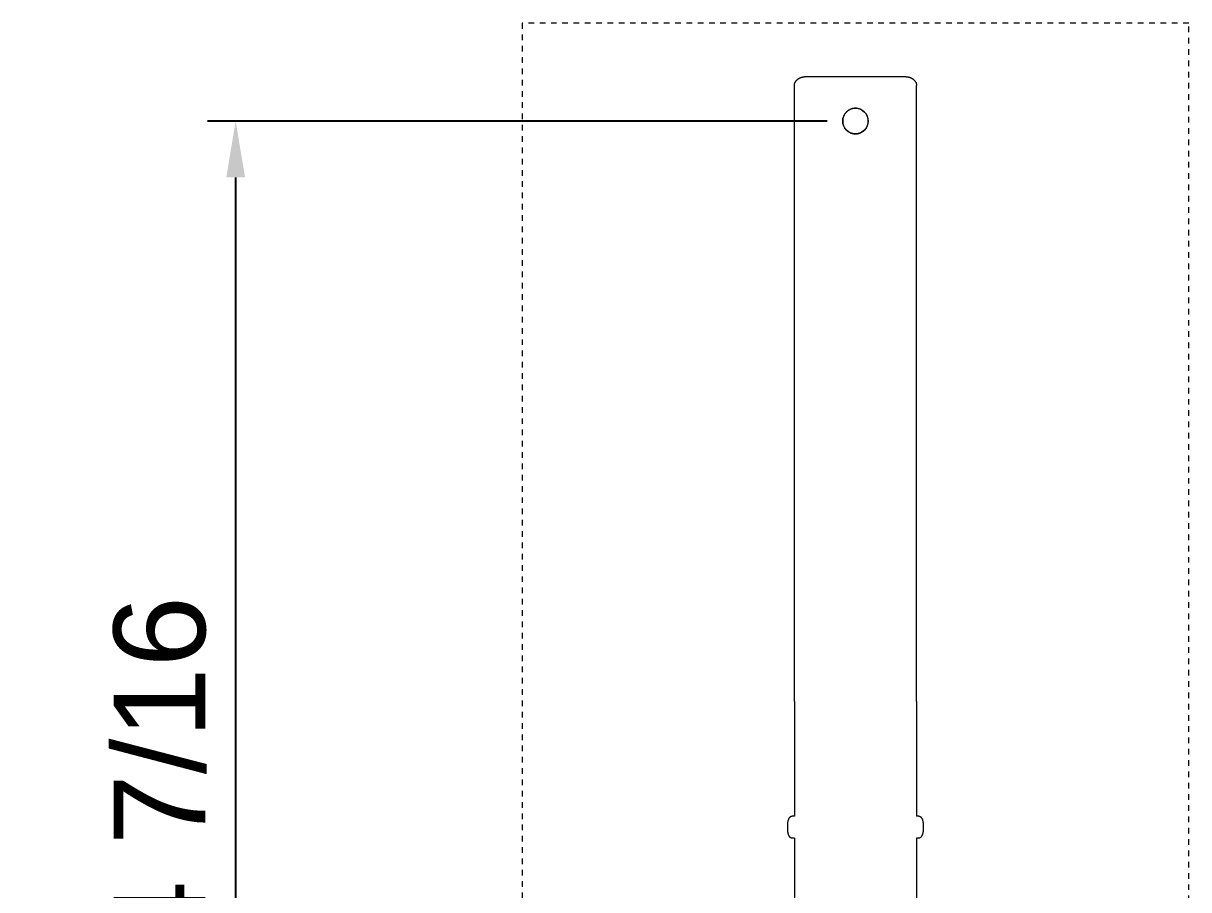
# Model space of a CAD drawing. Header units: inches. Extents: x -9 to 187, y -3 to 135.
# Drawn here: x -8.62 to 12.03, y 12.84 to 28.2 of the extents above; entities that cross this region are included whole.
import ezdxf

# ---------------------------------------------------------------- set-up
doc = ezdxf.new("R2010")
doc.units = ezdxf.units.IN
doc.linetypes.add('HIDDEN', pattern=[1.905, 1.27, -0.635])
for name, color, linetype, lineweight in [('ZANO_R', 7, 'Continuous', 0), ('ZANO_R_przerywana', 250, 'HIDDEN', 0), ('ZANO_W', 1, 'Continuous', 0)]:
    doc.layers.add(name, color=color, linetype=linetype, lineweight=lineweight)
doc.styles.get("Standard").update_dxf_attribs({"font": 'arial.ttf'})
doc.dimstyles.new('amerykanie', dxfattribs={"dimtxt": 50, "dimasz": 50, "dimexe": 0.5, "dimexo": 0.5, "dimgap": 1, "dimtad": 1, "dimdec": 0, "dimzin": 0, "dimlunit": 5, "dimtxsty": 'Standard', "dimcen": 0.09, "dimclrd": 1, "dimclre": 1, "dimclrt": 1, "dimazin": 0, "dimtfac": 1, "dimtdec": 0, "dimtmove": 0, "dimatfit": 3, "dimfxl": 1, "dimtzin": 0, "dimarcsym": 1})

# ---------------------------------------------------------------- blocks, each defined once
blk = doc.blocks.new('*D360')
at = {"layer": 'ZANO_W', "color": 1, "lineweight": -2}
for p, q in [((5.625, 26.464), (-5.358, 26.464)), ((-4.858, 25.464), (-4.858, 3.056)), ((5.625, 2.056), (-5.358, 2.056))]:
    blk.add_line(p, q, dxfattribs=at)
at = {"layer": 'ZANO_W', "color": 1}
for points in [[(-4.691, 25.464), (-5.024, 25.464), (-4.858, 26.464)], [(-5.024, 3.056), (-4.691, 3.056), (-4.858, 2.056)]]:
    blk.add_solid(points, dxfattribs=at)
at = {"layer": 'ZANO_W', "color": 1, "insert": (-6.198, 14.26), "char_height": 1.625, "attachment_point": 5, "rotation": 90}
blk.add_mtext('24 7/16', dxfattribs=at)

msp = doc.modelspace()

# ---------------------------------------------------------------- linework, layer by layer
at = {"layer": 'ZANO_R'}
for p, q in [((5.0425, 27.09374), (5.04256, 27.09764)), ((5.0425, 25.87334), (5.0425, 27.09374)), ((5.04256, 27.09764), (5.04275, 27.10153)), ((5.04275, 27.10153), (5.04306, 27.10541)), ((5.04306, 27.10541), (5.04349, 27.10928)), ((5.04349, 27.10928), (5.04404, 27.11314)), ((5.04404, 27.11314), (5.04471, 27.11697)), ((5.04471, 27.11697), (5.04549, 27.12079)), ((5.04549, 27.12079), (5.0464, 27.12457)), ((5.0464, 27.12457), (5.04746, 27.12848)), ((5.04746, 27.12848), (5.04865, 27.13235)), ((5.04865, 27.13235), (5.04996, 27.13617)), ((5.04996, 27.13617), (5.05138, 27.13996)), ((5.05138, 27.13996), (5.05292, 27.1437)), ((5.05292, 27.1437), (5.05457, 27.1474)), ((5.05457, 27.1474), (5.05633, 27.15105)), ((5.05633, 27.15105), (5.05819, 27.15464)), ((5.05819, 27.15464), (5.06022, 27.15829)), ((5.06022, 27.15829), (5.06235, 27.16187)), ((5.06235, 27.16187), (5.06458, 27.1654)), ((5.06458, 27.1654), (5.06692, 27.16886)), ((5.06692, 27.16886), (5.06935, 27.17225)), ((5.06935, 27.17225), (5.07187, 27.17558)), ((5.07187, 27.17558), (5.07447, 27.17884)), ((5.07447, 27.17884), (5.07717, 27.18203)), ((5.07717, 27.18203), (5.07999, 27.1852)), ((5.07999, 27.1852), (5.0829, 27.1883)), ((5.0829, 27.1883), (5.08588, 27.19132)), ((5.08588, 27.19132), (5.08894, 27.19427)), ((5.08894, 27.19427), (5.09207, 27.19714)), ((5.09207, 27.19714), (5.09527, 27.19994)), ((5.09527, 27.19994), (5.09853, 27.20266)), ((5.09853, 27.20266), (5.10185, 27.20531)), ((5.10185, 27.20531), (5.10551, 27.20808)), ((5.10551, 27.20808), (5.10923, 27.21077)), ((5.10923, 27.21077), (5.11302, 27.21336)), ((5.11302, 27.21336), (5.11686, 27.21587)), ((5.11686, 27.21587), (5.12076, 27.21829)), ((5.12076, 27.21829), (5.12472, 27.22062)), ((5.12472, 27.22062), (5.12873, 27.22286)), ((5.12873, 27.22286), (5.13278, 27.22502)), ((5.13278, 27.22502), (5.13689, 27.22709)), ((5.13689, 27.22709), (5.14103, 27.22906)), ((5.14103, 27.22906), (5.14522, 27.23096)), ((5.14522, 27.23096), (5.14945, 27.23276)), ((5.14945, 27.23276), (5.15371, 27.23448)), ((5.15371, 27.23448), (5.15801, 27.23612)), ((5.15801, 27.23612), (5.16234, 27.23766)), ((5.16234, 27.23766), (5.16669, 27.23913)), ((5.16669, 27.23913), (5.17138, 27.2406)), ((5.17138, 27.2406), (5.1761, 27.24197)), ((5.1761, 27.24197), (5.18085, 27.24325)), ((5.18085, 27.24325), (5.18562, 27.24443)), ((5.18562, 27.24443), (5.19041, 27.24551)), ((5.19041, 27.24551), (5.19523, 27.2465)), ((5.19523, 27.2465), (5.20006, 27.2474)), ((5.20006, 27.2474), (5.20491, 27.2482)), ((5.20491, 27.2482), (5.20979, 27.24891)), ((5.20979, 27.24891), (5.21468, 27.24952)), ((5.21468, 27.24952), (5.21958, 27.25004)), ((5.21958, 27.25004), (5.22449, 27.25047)), ((5.22449, 27.25047), (5.22941, 27.2508)), ((5.22941, 27.2508), (5.23433, 27.25103)), ((5.23433, 27.25103), (5.23926, 27.25117)), ((5.23926, 27.25117), (5.24418, 27.25121)), ((5.24418, 27.25121), (5.45325, 27.25121)), ((5.45325, 27.25121), (5.49144, 27.25121)), ((5.49144, 27.25121), (6.75878, 27.25121)), ((6.75878, 27.25121), (6.79697, 27.25121)), ((6.79697, 27.25121), (7.00604, 27.25121)), ((7.00604, 27.25121), (7.01096, 27.25117)), ((7.01096, 27.25117), (7.01589, 27.25103)), ((7.01589, 27.25103), (7.02081, 27.2508)), ((7.02081, 27.2508), (7.02573, 27.25047)), ((7.02573, 27.25047), (7.03064, 27.25004)), ((7.03064, 27.25004), (7.03554, 27.24952)), ((7.03554, 27.24952), (7.04043, 27.24891)), ((7.04043, 27.24891), (7.04531, 27.2482)), ((7.04531, 27.2482), (7.05016, 27.2474)), ((7.05016, 27.2474), (7.05499, 27.2465)), ((7.05499, 27.2465), (7.05981, 27.24551)), ((7.05981, 27.24551), (7.0646, 27.24443)), ((7.0646, 27.24443), (7.06937, 27.24325)), ((7.06937, 27.24325), (7.07412, 27.24197)), ((7.07412, 27.24197), (7.07884, 27.2406)), ((7.07884, 27.2406), (7.08353, 27.23913)), ((7.08353, 27.23913), (7.08788, 27.23766)), ((7.08788, 27.23766), (7.09221, 27.23612)), ((7.09221, 27.23612), (7.09651, 27.23448)), ((7.09651, 27.23448), (7.10077, 27.23276)), ((7.10077, 27.23276), (7.105, 27.23096)), ((7.105, 27.23096), (7.10919, 27.22906)), ((7.10919, 27.22906), (7.11333, 27.22709)), ((7.11333, 27.22709), (7.11744, 27.22502)), ((7.11744, 27.22502), (7.12149, 27.22286)), ((7.12149, 27.22286), (7.1255, 27.22062)), ((7.1255, 27.22062), (7.12946, 27.21829)), ((7.12946, 27.21829), (7.13336, 27.21587)), ((7.13336, 27.21587), (7.1372, 27.21336)), ((7.1372, 27.21336), (7.14099, 27.21077)), ((7.14099, 27.21077), (7.14471, 27.20808)), ((7.14471, 27.20808), (7.14837, 27.20531)), ((7.14837, 27.20531), (7.15169, 27.20266)), ((7.15169, 27.20266), (7.15495, 27.19994)), ((7.15495, 27.19994), (7.15815, 27.19714)), ((7.15815, 27.19714), (7.16128, 27.19427)), ((7.16128, 27.19427), (7.16434, 27.19132)), ((7.16434, 27.19132), (7.16732, 27.1883)), ((7.16732, 27.1883), (7.17023, 27.1852)), ((7.17023, 27.1852), (7.17305, 27.18203)), ((7.17305, 27.18203), (7.17575, 27.17884)), ((7.17575, 27.17884), (7.17835, 27.17558)), ((7.17835, 27.17558), (7.18087, 27.17225)), ((7.18087, 27.17225), (7.1833, 27.16886)), ((7.1833, 27.16886), (7.18564, 27.1654)), ((7.18564, 27.1654), (7.18787, 27.16187)), ((7.18787, 27.16187), (7.19, 27.15829)), ((7.19, 27.15829), (7.19203, 27.15464)), ((7.19203, 27.15464), (7.19389, 27.15105)), ((7.19389, 27.15105), (7.19565, 27.1474)), ((7.19565, 27.1474), (7.1973, 27.1437)), ((7.1973, 27.1437), (7.19884, 27.13996)), ((7.19884, 27.13996), (7.20026, 27.13617)), ((7.20026, 27.13617), (7.20157, 27.13235)), ((7.20157, 27.13235), (7.20276, 27.12848)), ((7.20276, 27.12848), (7.20382, 27.12457)), ((7.20382, 27.12457), (7.20473, 27.12079)), ((7.20473, 27.12079), (7.20551, 27.11697)), ((7.20551, 27.11697), (7.20618, 27.11314)), ((7.20618, 27.11314), (7.20673, 27.10928)), ((7.20673, 27.10928), (7.20716, 27.10541)), ((7.20716, 27.10541), (7.20747, 27.10153)), ((7.20747, 27.10153), (7.20766, 27.09764)), ((7.20766, 27.09764), (7.20772, 27.09374)), ((7.20772, 25.87334), (7.20772, 27.09374)), ((5.98526, 26.64185), (5.97926, 26.63697)), ((5.99141, 26.64652), (5.98526, 26.64185)), ((5.99773, 26.65098), (5.99141, 26.64652)), ((6.00419, 26.65522), (5.99773, 26.65098)), ((6.0108, 26.65924), (6.00419, 26.65522)), ((6.01753, 26.66303), (6.0108, 26.65924)), ((6.02439, 26.66658), (6.01753, 26.66303)), ((6.03137, 26.66991), (6.02439, 26.66658)), ((6.03846, 26.67299), (6.03137, 26.66991)), ((6.04565, 26.67582), (6.03846, 26.67299)), ((6.05294, 26.67841), (6.04565, 26.67582)), ((6.0603, 26.68075), (6.05294, 26.67841)), ((6.06775, 26.68284), (6.0603, 26.68075)), ((6.07526, 26.68467), (6.06775, 26.68284)), ((6.08282, 26.68624), (6.07526, 26.68467)), ((6.09044, 26.68755), (6.08282, 26.68624)), ((6.0981, 26.68861), (6.09044, 26.68755)), ((6.10579, 26.6894), (6.0981, 26.68861)), ((6.1135, 26.68993), (6.10579, 26.6894)), ((6.12122, 26.69019), (6.1135, 26.68993)), ((6.12895, 26.69019), (6.12122, 26.69019)), ((6.13668, 26.68993), (6.12895, 26.69019)), ((6.14439, 26.6894), (6.13668, 26.68993)), ((6.15208, 26.68861), (6.14439, 26.6894)), ((6.15974, 26.68756), (6.15208, 26.68861)), ((6.16735, 26.68625), (6.15974, 26.68756)), ((6.17492, 26.68468), (6.16735, 26.68625)), ((6.18243, 26.68285), (6.17492, 26.68468)), ((6.18987, 26.68076), (6.18243, 26.68285)), ((6.19724, 26.67842), (6.18987, 26.68076)), ((6.20452, 26.67584), (6.19724, 26.67842)), ((6.21172, 26.673), (6.20452, 26.67584)), ((6.21881, 26.66992), (6.21172, 26.673)), ((6.22579, 26.6666), (6.21881, 26.66992)), ((6.23265, 26.66305), (6.22579, 26.6666)), ((6.23939, 26.65926), (6.23265, 26.66305)), ((6.24599, 26.65525), (6.23939, 26.65926)), ((6.25246, 26.65101), (6.24599, 26.65525)), ((6.25877, 26.64655), (6.25246, 26.65101)), ((6.26493, 26.64188), (6.25877, 26.64655)), ((6.27093, 26.637), (6.26493, 26.64188)), ((5.89904, 26.47543), (5.89878, 26.4677)), ((5.89878, 26.4677), (5.89878, 26.45997)), ((5.89878, 26.45997), (5.89904, 26.45225)), ((5.89957, 26.48314), (5.89904, 26.47543)), ((5.89904, 26.45225), (5.89957, 26.44454)), ((5.90036, 26.49083), (5.89957, 26.48314)), ((5.89957, 26.44454), (5.90036, 26.43685)), ((5.90141, 26.49849), (5.90036, 26.49083)), ((5.90036, 26.43685), (5.90142, 26.42919)), ((5.90272, 26.5061), (5.90141, 26.49849)), ((5.90429, 26.51367), (5.90272, 26.5061)), ((5.90612, 26.52118), (5.90429, 26.51367)), ((5.90821, 26.52862), (5.90612, 26.52118)), ((5.91055, 26.53599), (5.90821, 26.52862)), ((5.91313, 26.54328), (5.91055, 26.53599)), ((5.91597, 26.55047), (5.91313, 26.54328)), ((5.91905, 26.55756), (5.91597, 26.55047)), ((5.92237, 26.56454), (5.91905, 26.55756)), ((5.92592, 26.5714), (5.92237, 26.56454)), ((5.92971, 26.57814), (5.92592, 26.5714)), ((5.93372, 26.58474), (5.92971, 26.57814)), ((5.93796, 26.59121), (5.93372, 26.58474)), ((5.94242, 26.59752), (5.93796, 26.59121)), ((5.94709, 26.60368), (5.94242, 26.59752)), ((5.95197, 26.60968), (5.94709, 26.60368)), ((5.95705, 26.6155), (5.95197, 26.60968)), ((5.96232, 26.62115), (5.95705, 26.6155)), ((5.96779, 26.62662), (5.96232, 26.62115)), ((5.97344, 26.63189), (5.96779, 26.62662)), ((5.97926, 26.63697), (5.97344, 26.63189)), ((6.27675, 26.63192), (6.27093, 26.637)), ((6.2824, 26.62665), (6.27675, 26.63192)), ((6.28787, 26.62118), (6.2824, 26.62665)), ((6.29314, 26.61554), (6.28787, 26.62118)), ((6.29822, 26.60971), (6.29314, 26.61554)), ((6.3031, 26.60371), (6.29822, 26.60971)), ((6.30777, 26.59756), (6.3031, 26.60371)), ((6.31223, 26.59124), (6.30777, 26.59756)), ((6.31647, 26.58478), (6.31223, 26.59124)), ((6.32049, 26.57818), (6.31647, 26.58478)), ((6.32428, 26.57144), (6.32049, 26.57818)), ((6.32783, 26.56458), (6.32428, 26.57144)), ((6.33116, 26.5576), (6.32783, 26.56458)), ((6.33424, 26.55051), (6.33116, 26.5576)), ((6.33707, 26.54332), (6.33424, 26.55051)), ((6.33966, 26.53603), (6.33707, 26.54332)), ((6.342, 26.52867), (6.33966, 26.53603)), ((6.34409, 26.52122), (6.342, 26.52867)), ((6.34592, 26.51371), (6.34409, 26.52122)), ((6.34749, 26.50615), (6.34592, 26.51371)), ((6.3488, 26.49853), (6.34749, 26.50615)), ((6.34986, 26.49087), (6.3488, 26.49853)), ((6.34881, 26.42923), (6.34986, 26.43689)), ((6.35065, 26.48318), (6.34986, 26.49087)), ((6.34986, 26.43689), (6.35065, 26.44458)), ((6.35118, 26.47547), (6.35065, 26.48318)), ((6.35065, 26.44458), (6.35118, 26.45229)), ((6.35144, 26.46775), (6.35118, 26.47547)), ((6.35118, 26.45229), (6.35144, 26.46002)), ((6.35144, 26.46002), (6.35144, 26.46775)), ((5.90142, 26.42919), (5.90273, 26.42157)), ((5.90273, 26.42157), (5.9043, 26.41401)), ((5.9043, 26.41401), (5.90613, 26.4065)), ((5.90613, 26.4065), (5.90822, 26.39905)), ((5.90822, 26.39905), (5.91056, 26.39169)), ((5.91056, 26.39169), (5.91315, 26.3844)), ((5.91315, 26.3844), (5.91598, 26.37721)), ((5.91598, 26.37721), (5.91907, 26.37012)), ((5.91907, 26.37012), (5.92239, 26.36314)), ((5.92239, 26.36314), (5.92594, 26.35628)), ((5.92594, 26.35628), (5.92973, 26.34955)), ((5.92973, 26.34955), (5.93375, 26.34294)), ((5.93375, 26.34294), (5.93799, 26.33648)), ((5.93799, 26.33648), (5.94245, 26.33016)), ((5.94245, 26.33016), (5.94712, 26.32401)), ((5.94712, 26.32401), (5.952, 26.31801)), ((5.952, 26.31801), (5.95708, 26.31219)), ((5.95708, 26.31219), (5.96235, 26.30654)), ((5.96235, 26.30654), (5.96782, 26.30107)), ((5.96782, 26.30107), (5.97347, 26.2958)), ((5.97347, 26.2958), (5.97929, 26.29072)), ((5.97929, 26.29072), (5.98529, 26.28584)), ((5.98529, 26.28584), (5.99145, 26.28117)), ((5.99145, 26.28117), (5.99776, 26.27671)), ((5.99776, 26.27671), (6.00423, 26.27247)), ((6.00423, 26.27247), (6.01083, 26.26846)), ((6.01083, 26.26846), (6.01757, 26.26467)), ((6.01757, 26.26467), (6.02443, 26.26112)), ((6.02443, 26.26112), (6.03141, 26.2578)), ((6.03141, 26.2578), (6.0385, 26.25472)), ((6.0385, 26.25472), (6.0457, 26.25188)), ((6.0457, 26.25188), (6.05298, 26.2493)), ((6.05298, 26.2493), (6.06035, 26.24696)), ((6.06035, 26.24696), (6.06779, 26.24487)), ((6.06779, 26.24487), (6.0753, 26.24304)), ((6.0753, 26.24304), (6.08287, 26.24147)), ((6.08287, 26.24147), (6.09048, 26.24016)), ((6.09048, 26.24016), (6.09814, 26.23911)), ((6.09814, 26.23911), (6.10583, 26.23832)), ((6.10583, 26.23832), (6.11354, 26.23779)), ((6.11354, 26.23779), (6.12127, 26.23753)), ((6.12127, 26.23753), (6.129, 26.23753)), ((6.129, 26.23753), (6.13672, 26.23779)), ((6.13672, 26.23779), (6.14443, 26.23832)), ((6.14443, 26.23832), (6.15212, 26.23911)), ((6.15212, 26.23911), (6.15978, 26.24017)), ((6.15978, 26.24017), (6.1674, 26.24148)), ((6.1674, 26.24148), (6.17496, 26.24305)), ((6.17496, 26.24305), (6.18247, 26.24488)), ((6.18247, 26.24488), (6.18992, 26.24697)), ((6.18992, 26.24697), (6.19728, 26.24931)), ((6.19728, 26.24931), (6.20457, 26.2519)), ((6.20457, 26.2519), (6.21176, 26.25473)), ((6.21176, 26.25473), (6.21885, 26.25782)), ((6.21885, 26.25782), (6.22583, 26.26114)), ((6.22583, 26.26114), (6.23269, 26.26469)), ((6.23269, 26.26469), (6.23942, 26.26848)), ((6.23942, 26.26848), (6.24603, 26.2725)), ((6.24603, 26.2725), (6.25249, 26.27674)), ((6.25249, 26.27674), (6.25881, 26.2812)), ((6.25881, 26.2812), (6.26496, 26.28587)), ((6.26496, 26.28587), (6.27096, 26.29075)), ((6.27096, 26.29075), (6.27678, 26.29583)), ((6.27678, 26.29583), (6.28243, 26.3011)), ((6.28243, 26.3011), (6.2879, 26.30657)), ((6.2879, 26.30657), (6.29317, 26.31222)), ((6.29317, 26.31222), (6.29825, 26.31804)), ((6.29825, 26.31804), (6.30313, 26.32404)), ((6.30313, 26.32404), (6.3078, 26.3302)), ((6.3078, 26.3302), (6.31226, 26.33651)), ((6.31226, 26.33651), (6.3165, 26.34298)), ((6.3165, 26.34298), (6.32051, 26.34958)), ((6.32051, 26.34958), (6.3243, 26.35632)), ((6.3243, 26.35632), (6.32785, 26.36318)), ((6.32785, 26.36318), (6.33117, 26.37016)), ((6.33117, 26.37016), (6.33425, 26.37725)), ((6.33425, 26.37725), (6.33709, 26.38445)), ((6.33709, 26.38445), (6.33967, 26.39173)), ((6.33967, 26.39173), (6.34201, 26.3991)), ((6.34201, 26.3991), (6.3441, 26.40654)), ((6.3441, 26.40654), (6.34593, 26.41405)), ((6.34593, 26.41405), (6.3475, 26.42162)), ((6.3475, 26.42162), (6.34881, 26.42923)), ((5.0425, 16.17819), (5.0425, 25.87334)), ((7.20772, 16.17819), (7.20772, 25.87334)), ((5.0425, 16.17819), (5.0425, 14.14938)), ((7.20772, 16.17819), (7.20772, 14.14938)), ((4.92858, 14.04257), (4.92992, 14.04987)), ((4.92992, 14.04987), (4.93146, 14.0571)), ((4.93146, 14.0571), (4.93319, 14.06423)), ((4.93319, 14.06423), (4.93511, 14.07124)), ((4.93511, 14.07124), (4.93723, 14.07808)), ((4.93723, 14.07808), (4.93953, 14.08473)), ((4.93953, 14.08473), (4.94074, 14.08797)), ((4.94074, 14.08797), (4.942, 14.09116)), ((4.942, 14.09116), (4.9433, 14.09429)), ((4.9433, 14.09429), (4.94465, 14.09735)), ((4.94465, 14.09735), (4.94603, 14.10034)), ((4.94603, 14.10034), (4.94745, 14.10326)), ((4.94745, 14.10326), (4.94891, 14.1061)), ((4.94891, 14.1061), (4.95041, 14.10887)), ((4.95041, 14.10887), (4.95194, 14.11156)), ((4.95194, 14.11156), (4.9535, 14.11416)), ((4.9535, 14.11416), (4.9551, 14.11668)), ((4.9551, 14.11668), (4.95672, 14.11911)), ((4.95672, 14.11911), (4.95837, 14.12146)), ((4.95837, 14.12146), (4.96004, 14.12371)), ((4.96004, 14.12371), (4.96174, 14.12587)), ((4.96174, 14.12587), (4.96346, 14.12794)), ((4.96346, 14.12794), (4.96521, 14.12991)), ((4.96521, 14.12991), (4.96697, 14.13179)), ((4.96697, 14.13179), (4.96874, 14.13357)), ((4.96874, 14.13357), (4.97053, 14.13525)), ((4.97053, 14.13525), (4.97233, 14.13683)), ((4.97233, 14.13683), (4.97415, 14.13832)), ((4.97415, 14.13832), (4.97506, 14.13903)), ((4.97506, 14.13903), (4.97597, 14.13971)), ((4.97597, 14.13971), (4.97688, 14.14037)), ((4.97688, 14.14037), (4.9778, 14.141)), ((4.9778, 14.141), (4.97871, 14.14161)), ((4.97871, 14.14161), (4.97963, 14.1422)), ((4.97963, 14.1422), (4.98055, 14.14276)), ((4.98055, 14.14276), (4.98146, 14.1433)), ((4.98146, 14.1433), (4.98238, 14.14381)), ((4.98238, 14.14381), (4.9833, 14.1443)), ((4.9833, 14.1443), (4.98422, 14.14477)), ((4.98422, 14.14477), (4.98514, 14.14521)), ((4.98514, 14.14521), (4.98605, 14.14563)), ((4.98605, 14.14563), (4.98697, 14.14603)), ((4.98697, 14.14603), (4.98789, 14.1464)), ((4.98789, 14.1464), (4.9888, 14.14675)), ((4.9888, 14.14675), (4.98971, 14.14708)), ((4.98971, 14.14708), (4.99063, 14.14738)), ((4.99063, 14.14738), (4.99154, 14.14766)), ((4.99154, 14.14766), (4.99244, 14.14792)), ((4.99244, 14.14792), (4.99335, 14.14816)), ((4.99335, 14.14816), (4.99425, 14.14837)), ((4.99425, 14.14837), (4.99516, 14.14857)), ((4.99516, 14.14857), (4.99605, 14.14874)), ((4.99605, 14.14874), (4.99695, 14.14889)), ((4.99695, 14.14889), (4.99784, 14.14902)), ((4.99784, 14.14902), (4.99873, 14.14913)), ((4.99873, 14.14913), (4.99962, 14.14922)), ((4.99962, 14.14922), (5.0005, 14.14929)), ((5.0005, 14.14929), (5.00138, 14.14934)), ((5.00138, 14.14934), (5.00226, 14.14937)), ((5.00226, 14.14937), (5.00313, 14.14938)), ((5.0425, 14.14938), (5.00313, 14.14938)), ((7.24709, 14.14938), (7.20772, 14.14938)), ((7.24709, 14.14938), (7.24796, 14.14937)), ((7.24796, 14.14937), (7.24884, 14.14934)), ((7.24884, 14.14934), (7.24972, 14.14929)), ((7.24972, 14.14929), (7.2506, 14.14922)), ((7.2506, 14.14922), (7.25149, 14.14913)), ((7.25149, 14.14913), (7.25238, 14.14902)), ((7.25238, 14.14902), (7.25327, 14.14889)), ((7.25327, 14.14889), (7.25417, 14.14874)), ((7.25417, 14.14874), (7.25506, 14.14857)), ((7.25506, 14.14857), (7.25597, 14.14837)), ((7.25597, 14.14837), (7.25687, 14.14816)), ((7.25687, 14.14816), (7.25778, 14.14792)), ((7.25778, 14.14792), (7.25868, 14.14766)), ((7.25868, 14.14766), (7.25959, 14.14738)), ((7.25959, 14.14738), (7.26051, 14.14708)), ((7.26051, 14.14708), (7.26142, 14.14675)), ((7.26142, 14.14675), (7.26233, 14.1464)), ((7.26233, 14.1464), (7.26325, 14.14603)), ((7.26325, 14.14603), (7.26417, 14.14563)), ((7.26417, 14.14563), (7.26508, 14.14521)), ((7.26508, 14.14521), (7.266, 14.14477)), ((7.266, 14.14477), (7.26692, 14.1443)), ((7.26692, 14.1443), (7.26784, 14.14381)), ((7.26784, 14.14381), (7.26876, 14.1433)), ((7.26876, 14.1433), (7.26967, 14.14276)), ((7.26967, 14.14276), (7.27059, 14.1422)), ((7.27059, 14.1422), (7.27151, 14.14161)), ((7.27151, 14.14161), (7.27242, 14.141)), ((7.27242, 14.141), (7.27334, 14.14037)), ((7.27334, 14.14037), (7.27425, 14.13971)), ((7.27425, 14.13971), (7.27516, 14.13903)), ((7.27516, 14.13903), (7.27607, 14.13832)), ((7.27607, 14.13832), (7.27789, 14.13683)), ((7.27789, 14.13683), (7.27969, 14.13525)), ((7.27969, 14.13525), (7.28148, 14.13357)), ((7.28148, 14.13357), (7.28325, 14.13179)), ((7.28325, 14.13179), (7.28501, 14.12991)), ((7.28501, 14.12991), (7.28676, 14.12794)), ((7.28676, 14.12794), (7.28848, 14.12587)), ((7.28848, 14.12587), (7.29018, 14.12371)), ((7.29018, 14.12371), (7.29185, 14.12146)), ((7.29185, 14.12146), (7.2935, 14.11911)), ((7.2935, 14.11911), (7.29512, 14.11668)), ((7.29512, 14.11668), (7.29672, 14.11416)), ((7.29672, 14.11416), (7.29828, 14.11156)), ((7.29828, 14.11156), (7.29981, 14.10887)), ((7.29981, 14.10887), (7.30131, 14.1061)), ((7.30131, 14.1061), (7.30277, 14.10326)), ((7.30277, 14.10326), (7.30419, 14.10034)), ((7.30419, 14.10034), (7.30557, 14.09735)), ((7.30557, 14.09735), (7.30692, 14.09429)), ((7.30692, 14.09429), (7.30822, 14.09116)), ((7.30822, 14.09116), (7.30948, 14.08797)), ((7.30948, 14.08797), (7.31069, 14.08473)), ((7.31069, 14.08473), (7.31299, 14.07808)), ((7.31299, 14.07808), (7.31511, 14.07124)), ((7.31511, 14.07124), (7.31703, 14.06423)), ((7.31703, 14.06423), (7.31876, 14.0571)), ((7.31876, 14.0571), (7.3203, 14.04987)), ((7.3203, 14.04987), (7.32164, 14.04257)), ((4.92439, 13.99191), (4.92447, 13.99893)), ((4.92439, 13.91318), (4.92439, 13.99191)), ((4.92447, 13.90616), (4.92439, 13.91318)), ((4.92447, 13.99893), (4.92471, 14.00606)), ((4.92471, 13.89903), (4.92447, 13.90616)), ((4.92471, 14.00606), (4.92512, 14.01328)), ((4.92512, 13.89181), (4.92471, 13.89903)), ((4.92512, 14.01328), (4.92571, 14.02056)), ((4.92571, 13.88452), (4.92512, 13.89181)), ((4.92571, 14.02056), (4.92648, 14.02789)), ((4.92648, 13.87719), (4.92571, 13.88452)), ((4.92648, 14.02789), (4.92743, 14.03524)), ((4.92743, 13.86985), (4.92648, 13.87719)), ((4.92743, 14.03524), (4.92858, 14.04257)), ((4.92858, 13.86251), (4.92743, 13.86985)), ((4.92992, 13.85521), (4.92858, 13.86251)), ((4.93146, 13.84798), (4.92992, 13.85521)), ((4.93319, 13.84085), (4.93146, 13.84798)), ((4.93511, 13.83385), (4.93319, 13.84085)), ((7.31703, 13.84085), (7.31511, 13.83385)), ((7.31876, 13.84798), (7.31703, 13.84085)), ((7.3203, 13.85521), (7.31876, 13.84798)), ((7.32164, 13.86251), (7.3203, 13.85521)), ((7.32164, 14.04257), (7.32279, 14.03524)), ((7.32279, 13.86985), (7.32164, 13.86251)), ((7.32279, 14.03524), (7.32374, 14.02789)), ((7.32374, 13.87719), (7.32279, 13.86985)), ((7.32374, 14.02789), (7.32451, 14.02056)), ((7.32451, 13.88452), (7.32374, 13.87719)), ((7.32451, 14.02056), (7.3251, 14.01328)), ((7.3251, 13.89181), (7.32451, 13.88452)), ((7.3251, 14.01328), (7.32551, 14.00606)), ((7.32551, 13.89903), (7.3251, 13.89181)), ((7.32551, 14.00606), (7.32575, 13.99893)), ((7.32575, 13.90616), (7.32551, 13.89903)), ((7.32575, 13.99893), (7.32583, 13.99191)), ((7.32583, 13.91318), (7.32575, 13.90616)), ((7.32583, 13.99191), (7.32583, 13.91318)), ((4.93723, 13.82701), (4.93511, 13.83385)), ((4.93953, 13.82036), (4.93723, 13.82701)), ((4.94074, 13.81711), (4.93953, 13.82036)), ((4.942, 13.81392), (4.94074, 13.81711)), ((4.9433, 13.8108), (4.942, 13.81392)), ((4.94465, 13.80774), (4.9433, 13.8108)), ((4.94603, 13.80475), (4.94465, 13.80774)), ((4.94745, 13.80183), (4.94603, 13.80475)), ((4.94891, 13.79898), (4.94745, 13.80183)), ((4.95041, 13.79622), (4.94891, 13.79898)), ((4.95194, 13.79353), (4.95041, 13.79622)), ((4.9535, 13.79092), (4.95194, 13.79353)), ((4.9551, 13.7884), (4.9535, 13.79092)), ((4.95672, 13.78597), (4.9551, 13.7884)), ((4.95837, 13.78363), (4.95672, 13.78597)), ((4.96004, 13.78138), (4.95837, 13.78363)), ((4.96174, 13.77921), (4.96004, 13.78138)), ((4.96346, 13.77715), (4.96174, 13.77921)), ((4.96521, 13.77518), (4.96346, 13.77715)), ((4.96697, 13.7733), (4.96521, 13.77518)), ((4.96874, 13.77152), (4.96697, 13.7733)), ((4.97053, 13.76984), (4.96874, 13.77152)), ((4.97233, 13.76825), (4.97053, 13.76984)), ((4.97415, 13.76676), (4.97233, 13.76825)), ((4.97506, 13.76606), (4.97415, 13.76676)), ((4.97597, 13.76537), (4.97506, 13.76606)), ((4.97688, 13.76471), (4.97597, 13.76537)), ((4.9778, 13.76408), (4.97688, 13.76471)), ((4.97871, 13.76347), (4.9778, 13.76408)), ((4.97963, 13.76288), (4.97871, 13.76347)), ((4.98055, 13.76232), (4.97963, 13.76288)), ((4.98146, 13.76179), (4.98055, 13.76232)), ((4.98238, 13.76127), (4.98146, 13.76179)), ((4.9833, 13.76078), (4.98238, 13.76127)), ((4.98422, 13.76032), (4.9833, 13.76078)), ((4.98514, 13.75987), (4.98422, 13.76032)), ((4.98605, 13.75945), (4.98514, 13.75987)), ((4.98697, 13.75906), (4.98605, 13.75945)), ((4.98789, 13.75869), (4.98697, 13.75906)), ((4.9888, 13.75834), (4.98789, 13.75869)), ((4.98971, 13.75801), (4.9888, 13.75834)), ((4.99063, 13.7577), (4.98971, 13.75801)), ((4.99154, 13.75742), (4.99063, 13.7577)), ((4.99244, 13.75716), (4.99154, 13.75742)), ((4.99335, 13.75693), (4.99244, 13.75716)), ((4.99425, 13.75671), (4.99335, 13.75693)), ((4.99516, 13.75652), (4.99425, 13.75671)), ((4.99605, 13.75634), (4.99516, 13.75652)), ((4.99695, 13.75619), (4.99605, 13.75634)), ((4.99784, 13.75606), (4.99695, 13.75619)), ((4.99873, 13.75595), (4.99784, 13.75606)), ((4.99962, 13.75586), (4.99873, 13.75595)), ((5.0005, 13.75579), (4.99962, 13.75586)), ((5.00138, 13.75575), (5.0005, 13.75579)), ((5.00226, 13.75572), (5.00138, 13.75575)), ((5.00313, 13.75571), (5.00226, 13.75572)), ((5.0425, 13.75571), (5.00313, 13.75571)), ((5.0425, 13.75571), (5.0425, 12.5353)), ((7.24709, 13.75571), (7.20772, 13.75571)), ((7.20772, 13.75571), (7.20772, 12.5353)), ((7.24796, 13.75572), (7.24709, 13.75571)), ((7.24884, 13.75575), (7.24796, 13.75572)), ((7.24972, 13.75579), (7.24884, 13.75575)), ((7.2506, 13.75586), (7.24972, 13.75579)), ((7.25149, 13.75595), (7.2506, 13.75586)), ((7.25238, 13.75606), (7.25149, 13.75595)), ((7.25327, 13.75619), (7.25238, 13.75606)), ((7.25417, 13.75634), (7.25327, 13.75619)), ((7.25506, 13.75652), (7.25417, 13.75634)), ((7.25597, 13.75671), (7.25506, 13.75652)), ((7.25687, 13.75693), (7.25597, 13.75671)), ((7.25778, 13.75716), (7.25687, 13.75693)), ((7.25868, 13.75742), (7.25778, 13.75716)), ((7.25959, 13.7577), (7.25868, 13.75742)), ((7.26051, 13.75801), (7.25959, 13.7577)), ((7.26142, 13.75834), (7.26051, 13.75801)), ((7.26233, 13.75869), (7.26142, 13.75834)), ((7.26325, 13.75906), (7.26233, 13.75869)), ((7.26417, 13.75945), (7.26325, 13.75906)), ((7.26508, 13.75987), (7.26417, 13.75945)), ((7.266, 13.76032), (7.26508, 13.75987)), ((7.26692, 13.76078), (7.266, 13.76032)), ((7.26784, 13.76127), (7.26692, 13.76078)), ((7.26876, 13.76179), (7.26784, 13.76127)), ((7.26967, 13.76232), (7.26876, 13.76179)), ((7.27059, 13.76288), (7.26967, 13.76232)), ((7.27151, 13.76347), (7.27059, 13.76288)), ((7.27242, 13.76408), (7.27151, 13.76347)), ((7.27334, 13.76471), (7.27242, 13.76408)), ((7.27425, 13.76537), (7.27334, 13.76471)), ((7.27516, 13.76606), (7.27425, 13.76537)), ((7.27607, 13.76676), (7.27516, 13.76606)), ((7.27789, 13.76825), (7.27607, 13.76676)), ((7.27969, 13.76984), (7.27789, 13.76825)), ((7.28148, 13.77152), (7.27969, 13.76984)), ((7.28325, 13.7733), (7.28148, 13.77152)), ((7.28501, 13.77518), (7.28325, 13.7733)), ((7.28676, 13.77715), (7.28501, 13.77518)), ((7.28848, 13.77921), (7.28676, 13.77715)), ((7.29018, 13.78138), (7.28848, 13.77921)), ((7.29185, 13.78363), (7.29018, 13.78138)), ((7.2935, 13.78597), (7.29185, 13.78363)), ((7.29512, 13.7884), (7.2935, 13.78597)), ((7.29672, 13.79092), (7.29512, 13.7884)), ((7.29828, 13.79353), (7.29672, 13.79092)), ((7.29981, 13.79622), (7.29828, 13.79353)), ((7.30131, 13.79898), (7.29981, 13.79622)), ((7.30277, 13.80183), (7.30131, 13.79898)), ((7.30419, 13.80475), (7.30277, 13.80183)), ((7.30557, 13.80774), (7.30419, 13.80475)), ((7.30692, 13.8108), (7.30557, 13.80774)), ((7.30822, 13.81392), (7.30692, 13.8108)), ((7.30948, 13.81711), (7.30822, 13.81392)), ((7.31069, 13.82036), (7.30948, 13.81711)), ((7.31299, 13.82701), (7.31069, 13.82036)), ((7.31511, 13.83385), (7.31299, 13.82701))]:
    msp.add_line(p, q, dxfattribs=at)
msp.add_circle((6.12511, 26.46388), 0.22634, dxfattribs=at)
at = {"layer": 'ZANO_R_przerywana', "ltscale": 0.05}
for p, q in [((0.21995, 28.19604), (0.21995, 0.63863)), ((12.03027, 28.19604), (0.21995, 28.19604)), ((12.03027, 0.63863), (12.03027, 28.19604))]:
    msp.add_line(p, q, dxfattribs=at)

# ---------------------------------------------------------------- dimensions: what is measured, and where the dimension line sits
at = {"layer": 'ZANO_W'}
dim = msp.add_linear_dim(base=(-4.85759, 2.05587), p1=(6.12511, 26.46388), p2=(6.12511, 2.05587), angle=90, dimstyle='amerykanie', override={"dimtxt": 1.625, "dimasz": 1, "dimgap": 0.5, "dimdec": 4, "dimaunit": 1, "dimadec": 1, "dimtdec": 4, "dimtmove": 1, "dimfrac": 2}, dxfattribs=at)
dim.commit()
dim.dimension.update_dxf_attribs({"geometry": '*D360', "text_midpoint": (-6.1978, 14.25988)})

doc.saveas('drawing.dxf')
